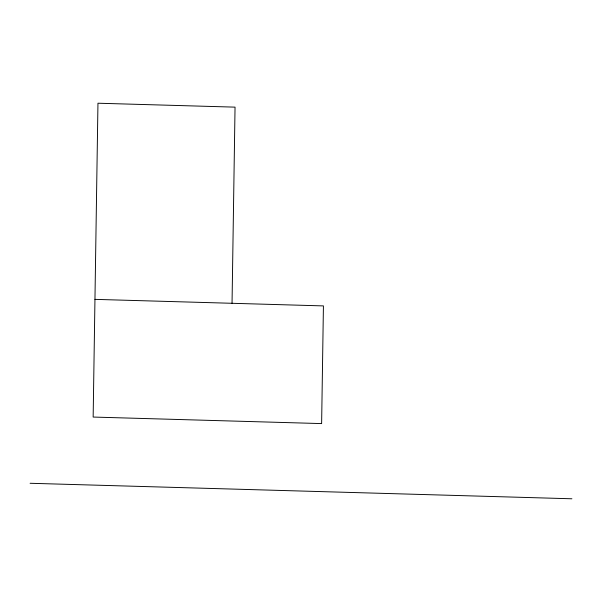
<?xml version="1.0" encoding="UTF-8"?>
<svg xmlns="http://www.w3.org/2000/svg" width="602" height="602" viewBox="0 0 602 602"><rect width="100%" height="100%" fill="white"/><g stroke="black" fill="none" stroke-linecap="round" stroke-linejoin="round"><path stroke-width="0.9" d="M232.041 303.288L235.043 107.141L97.96 103.22L93.152 417.058L321.626 423.59L323.424 305.906L94.958 299.367M30.1 483.278L571.9 498.78"/></g></svg>
